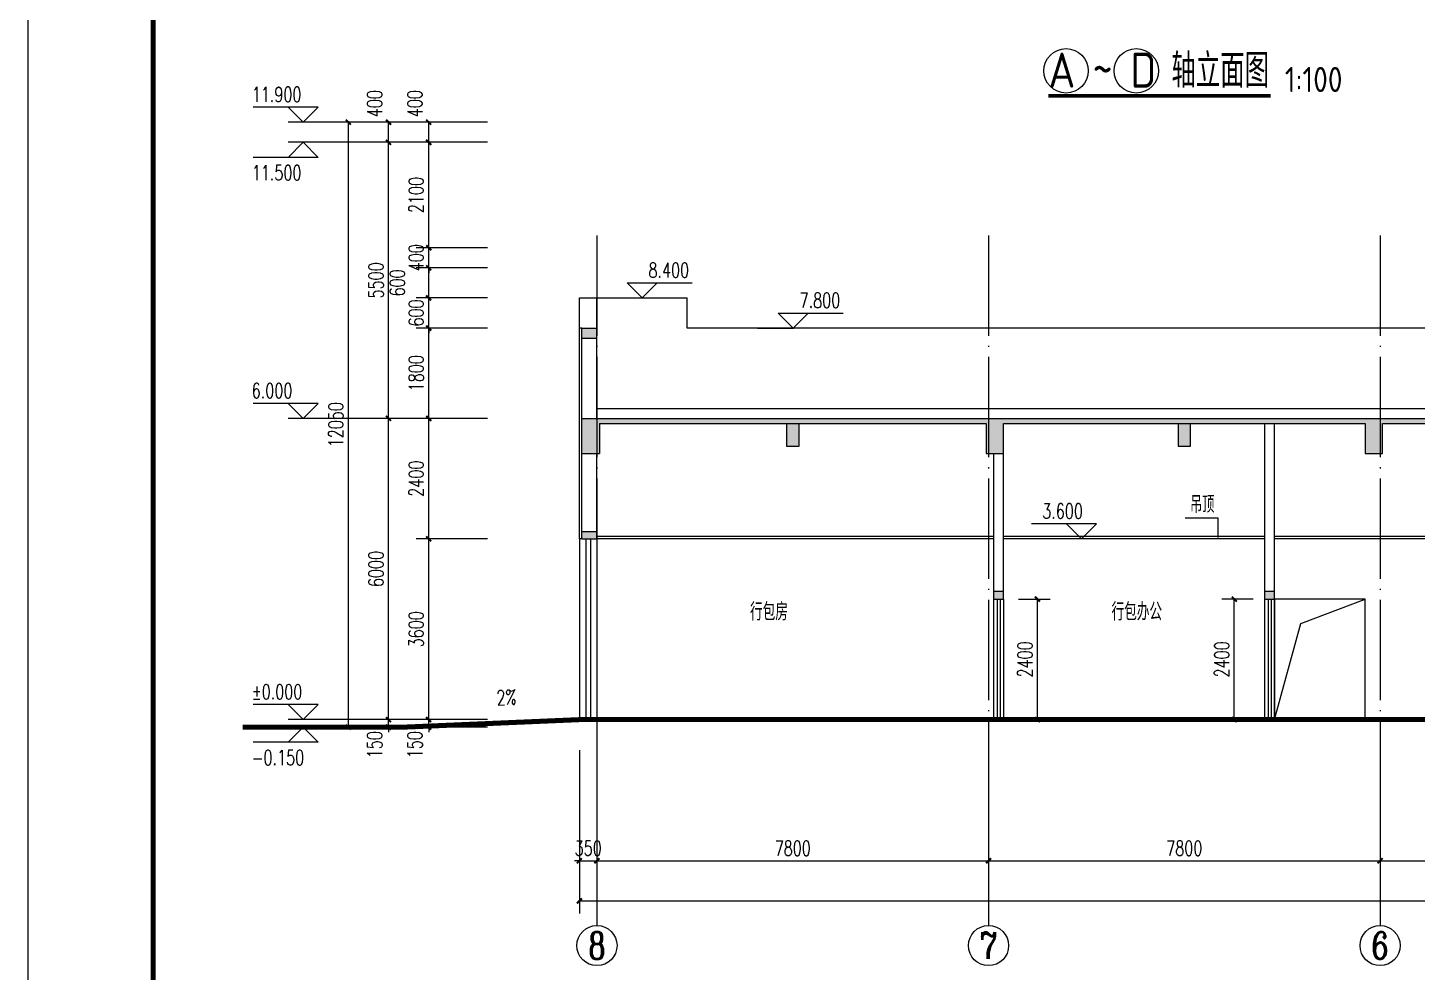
# Model space of a CAD drawing. Extents: x 63793 to 231107, y 20849 to 337643.
# Drawn here: x 131661 to 159339, y 128221 to 147033 of the extents above; entities that cross this region are included whole.
import ezdxf
from ezdxf.enums import TextEntityAlignment as Align

# ---------------------------------------------------------------- set-up
doc = ezdxf.new("R2010")
doc.units = 0
doc.header["$LTSCALE"] = 1000
doc.header["$MEASUREMENT"] = 0
doc.linetypes.add('DASH', pattern=[0.35, 0.25, -0.1])
doc.linetypes.add('DOTE', pattern=[2.42, 2, -0.2, 0.02, -0.2])
for name, color, linetype in [('AXIS', 3, 'Continuous'), ('AXIS_TEXT', 7, 'Continuous'), ('DIM_ELEV', 3, 'Continuous'), ('DIM_LEAD', 3, 'Continuous'), ('DIM_SYMB', 3, 'Continuous'), ('DOTE', 1, 'DOTE'), ('PUB_DIM', 3, 'Continuous'), ('PUB_TEXT', 7, 'Continuous'), ('PUB_TITLE', 4, 'Continuous'), ('SURFACE', 6, 'Continuous'), ('WALL', 2, 'Continuous'), ('填充', 8, 'Continuous'), ('新块$0$WINDOW', 4, 'Continuous'), ('网格', 144, 'Continuous')]:
    doc.layers.add(name, color=color, linetype=linetype)
doc.styles.add('_TCH_AXIS', font='COMPLEX', dxfattribs={"bigfont": 'GBCBIG'})
doc.styles.add('_TCH_DIM', font='SIMPLEX', dxfattribs={"bigfont": 'GBCBIG'})
doc.styles.add('_TCH_DIM_T3', font='SIMPLEX', dxfattribs={"width": 0.705882, "bigfont": 'GBCBIG'})
doc.styles.get("Standard").update_dxf_attribs({"font": 'gbenor.shx', "bigfont": 'gbcbig.shx'})
doc.dimstyles.new('_TCH_ARCH&&100', dxfattribs={"dimtxt": 297.5, "dimasz": 100, "dimexe": 250, "dimexo": 300, "dimgap": 100, "dimtad": 1, "dimdec": 0, "dimzin": 0, "dimdsep": 46, "dimtxsty": '_TCH_DIM_T3', "dimblk": 'ARCHTICK', "dimcen": 0.09, "dimclrt": 7, "dimazin": 2, "dimtfac": 1, "dimtdec": 0, "dimtix": 1, "dimtmove": 2, "dimatfit": 3, "dimfxl": 0, "dimtolj": 1, "dimtzin": 0, "dimarcsym": 0})

# ---------------------------------------------------------------- blocks, each defined once
blk = doc.blocks.new('_ArchTick')
at = {"color": 0, "linetype": 'ByBlock', "const_width": 0.4}
blk.add_lwpolyline([(-0.5, -0.5), (0.5, 0.5)], dxfattribs=at)
blk = doc.blocks.new('*D294')
at = {"layer": 'Defpoints', "color": 0, "transparency": 16777216}
for p in [(155695, 135652), (156370, 135652), (156370, 133252)]:
    blk.add_point(p, dxfattribs=at)
at = {"layer": 'PUB_DIM', "color": 0, "lineweight": -2, "transparency": 16777216}
for p, q in [((156070, 135652), (155445, 135652)), ((155695, 133252), (155695, 135652)), ((156070, 133252), (155445, 133252))]:
    blk.add_line(p, q, dxfattribs=at)
at = {"layer": 'PUB_DIM', "color": 0, "lineweight": -2, "transparency": 16777216, "xscale": 100, "yscale": 100, "zscale": 100}
for p, rotation in [((155695, 135652), 90), ((155695, 133252), 270)]:
    blk.add_blockref('_ArchTick', p, dxfattribs=dict(at, rotation=rotation))
at = {"layer": 'PUB_DIM', "color": 7, "transparency": 16777216, "insert": (155446, 134452), "char_height": 297.5, "attachment_point": 5, "rotation": 90, "style": '_TCH_DIM_T3'}
blk.add_mtext('\\A1;2400', dxfattribs=at)
blk = doc.blocks.new('*D295')
at = {"layer": 'Defpoints', "color": 0, "transparency": 16777216}
for p in [(151099, 135652), (151774, 135652), (151099, 133252)]:
    blk.add_point(p, dxfattribs=at)
at = {"layer": 'PUB_DIM', "color": 0, "lineweight": -2, "transparency": 16777216}
for p, q in [((151399, 135652), (152024, 135652)), ((151774, 133252), (151774, 135652)), ((151399, 133252), (152024, 133252))]:
    blk.add_line(p, q, dxfattribs=at)
at = {"layer": 'PUB_DIM', "color": 0, "lineweight": -2, "transparency": 16777216, "xscale": 100, "yscale": 100, "zscale": 100}
for p, rotation in [((151774, 135652), 90), ((151774, 133252), 270)]:
    blk.add_blockref('_ArchTick', p, dxfattribs=dict(at, rotation=rotation))
at = {"layer": 'PUB_DIM', "color": 7, "transparency": 16777216, "insert": (151526, 134452), "char_height": 297.5, "attachment_point": 5, "rotation": 90, "style": '_TCH_DIM_T3'}
blk.add_mtext('\\A1;2400', dxfattribs=at)
blk = doc.blocks.new('*D921')
at = {"layer": 'Defpoints', "color": 0, "transparency": 16777216}
for p in [(139647, 133252), (141118, 133252), (141118, 133102)]:
    blk.add_point(p, dxfattribs=at)
at = {"layer": 'PUB_DIM', "color": 0, "lineweight": -2, "transparency": 16777216}
for p, q in [((140818, 133252), (139397, 133252)), ((139647, 133252), (139647, 133352)), ((139647, 133102), (139647, 133252)), ((140818, 133102), (139397, 133102)), ((139647, 133102), (139647, 133002))]:
    blk.add_line(p, q, dxfattribs=at)
at = {"layer": 'PUB_DIM', "color": 0, "lineweight": -2, "transparency": 16777216, "xscale": 100, "yscale": 100, "zscale": 100}
for p, rotation in [((139647, 133252), 270), ((139647, 133102), 90)]:
    blk.add_blockref('_ArchTick', p, dxfattribs=dict(at, rotation=rotation))
at = {"layer": 'PUB_DIM', "color": 7, "transparency": 16777216, "insert": (139372, 132752), "char_height": 297.5, "attachment_point": 5, "rotation": 90, "style": '_TCH_DIM_T3'}
blk.add_mtext('\\A1;150', dxfattribs=at)
blk = doc.blocks.new('*D922')
at = {"layer": 'Defpoints', "color": 0, "transparency": 16777216}
for p in [(139647, 136852), (141118, 136852), (141118, 133252)]:
    blk.add_point(p, dxfattribs=at)
at = {"layer": 'PUB_DIM', "color": 0, "lineweight": -2, "transparency": 16777216}
for p, q in [((140818, 136852), (139397, 136852)), ((139647, 133252), (139647, 136852)), ((140818, 133252), (139397, 133252))]:
    blk.add_line(p, q, dxfattribs=at)
at = {"layer": 'PUB_DIM', "color": 0, "lineweight": -2, "transparency": 16777216, "xscale": 100, "yscale": 100, "zscale": 100}
for p, rotation in [((139647, 136852), 90), ((139647, 133252), 270)]:
    blk.add_blockref('_ArchTick', p, dxfattribs=dict(at, rotation=rotation))
at = {"layer": 'PUB_DIM', "color": 7, "transparency": 16777216, "insert": (139398, 135052), "char_height": 297.5, "attachment_point": 5, "rotation": 90, "style": '_TCH_DIM_T3'}
blk.add_mtext('\\A1;3600', dxfattribs=at)
blk = doc.blocks.new('*D923')
at = {"layer": 'Defpoints', "color": 0, "transparency": 16777216}
for p in [(139647, 139252), (141118, 139252), (141118, 136852)]:
    blk.add_point(p, dxfattribs=at)
at = {"layer": 'PUB_DIM', "color": 0, "lineweight": -2, "transparency": 16777216}
for p, q in [((140818, 139252), (139397, 139252)), ((139647, 136852), (139647, 139252)), ((140818, 136852), (139397, 136852))]:
    blk.add_line(p, q, dxfattribs=at)
at = {"layer": 'PUB_DIM', "color": 0, "lineweight": -2, "transparency": 16777216, "xscale": 100, "yscale": 100, "zscale": 100}
for p, rotation in [((139647, 139252), 90), ((139647, 136852), 270)]:
    blk.add_blockref('_ArchTick', p, dxfattribs=dict(at, rotation=rotation))
at = {"layer": 'PUB_DIM', "color": 7, "transparency": 16777216, "insert": (139398, 138052), "char_height": 297.5, "attachment_point": 5, "rotation": 90, "style": '_TCH_DIM_T3'}
blk.add_mtext('\\A1;2400', dxfattribs=at)
blk = doc.blocks.new('*D924')
at = {"layer": 'Defpoints', "color": 0, "transparency": 16777216}
for p in [(139647, 141052), (141118, 141052), (141118, 139252)]:
    blk.add_point(p, dxfattribs=at)
at = {"layer": 'PUB_DIM', "color": 0, "lineweight": -2, "transparency": 16777216}
for p, q in [((140818, 141052), (139397, 141052)), ((139647, 139252), (139647, 141052)), ((140818, 139252), (139397, 139252))]:
    blk.add_line(p, q, dxfattribs=at)
at = {"layer": 'PUB_DIM', "color": 0, "lineweight": -2, "transparency": 16777216, "xscale": 100, "yscale": 100, "zscale": 100}
for p, rotation in [((139647, 141052), 90), ((139647, 139252), 270)]:
    blk.add_blockref('_ArchTick', p, dxfattribs=dict(at, rotation=rotation))
at = {"layer": 'PUB_DIM', "color": 7, "transparency": 16777216, "insert": (139398, 140152), "char_height": 297.5, "attachment_point": 5, "rotation": 90, "style": '_TCH_DIM_T3'}
blk.add_mtext('\\A1;1800', dxfattribs=at)
blk = doc.blocks.new('*D925')
at = {"layer": 'Defpoints', "color": 0, "transparency": 16777216}
for p in [(139647, 141652), (141118, 141652), (141118, 141052)]:
    blk.add_point(p, dxfattribs=at)
at = {"layer": 'PUB_DIM', "color": 0, "lineweight": -2, "transparency": 16777216}
for p, q in [((139647, 141652), (139647, 141752)), ((140818, 141652), (139397, 141652)), ((139647, 141052), (139647, 141652)), ((140818, 141052), (139397, 141052)), ((139647, 141052), (139647, 140952))]:
    blk.add_line(p, q, dxfattribs=at)
at = {"layer": 'PUB_DIM', "color": 0, "lineweight": -2, "transparency": 16777216, "xscale": 100, "yscale": 100, "zscale": 100}
for p, rotation in [((139647, 141652), 270), ((139647, 141052), 90)]:
    blk.add_blockref('_ArchTick', p, dxfattribs=dict(at, rotation=rotation))
at = {"layer": 'PUB_DIM', "color": 7, "transparency": 16777216, "insert": (139398, 141352), "char_height": 297.5, "attachment_point": 5, "rotation": 90, "style": '_TCH_DIM_T3'}
blk.add_mtext('\\A1;600', dxfattribs=at)
blk = doc.blocks.new('*D926')
at = {"layer": 'Defpoints', "color": 0, "transparency": 16777216}
for p in [(139647, 142252), (141118, 142252), (141118, 141652)]:
    blk.add_point(p, dxfattribs=at)
at = {"layer": 'PUB_DIM', "color": 0, "lineweight": -2, "transparency": 16777216}
for p, q in [((140818, 142252), (139397, 142252)), ((139647, 141652), (139647, 142252)), ((140818, 141652), (139397, 141652))]:
    blk.add_line(p, q, dxfattribs=at)
at = {"layer": 'PUB_DIM', "color": 0, "lineweight": -2, "transparency": 16777216, "xscale": 100, "yscale": 100, "zscale": 100}
for p, rotation in [((139647, 142252), 90), ((139647, 141652), 270)]:
    blk.add_blockref('_ArchTick', p, dxfattribs=dict(at, rotation=rotation))
at = {"layer": 'PUB_DIM', "color": 7, "transparency": 16777216, "insert": (139022, 141952), "char_height": 297.5, "attachment_point": 5, "rotation": 90, "style": '_TCH_DIM_T3'}
blk.add_mtext('\\A1;600', dxfattribs=at)
blk = doc.blocks.new('*D927')
at = {"layer": 'Defpoints', "color": 0, "transparency": 16777216}
for p in [(139647, 142652), (141118, 142652), (141118, 142252)]:
    blk.add_point(p, dxfattribs=at)
at = {"layer": 'PUB_DIM', "color": 0, "lineweight": -2, "transparency": 16777216}
for p, q in [((140818, 142652), (139397, 142652)), ((139647, 142652), (139647, 142752)), ((139647, 142252), (139647, 142652)), ((140818, 142252), (139397, 142252)), ((139647, 142252), (139647, 142152))]:
    blk.add_line(p, q, dxfattribs=at)
at = {"layer": 'PUB_DIM', "color": 0, "lineweight": -2, "transparency": 16777216, "xscale": 100, "yscale": 100, "zscale": 100}
for p, rotation in [((139647, 142652), 270), ((139647, 142252), 90)]:
    blk.add_blockref('_ArchTick', p, dxfattribs=dict(at, rotation=rotation))
at = {"layer": 'PUB_DIM', "color": 7, "transparency": 16777216, "insert": (139398, 142452), "char_height": 297.5, "attachment_point": 5, "rotation": 90, "style": '_TCH_DIM_T3'}
blk.add_mtext('\\A1;400', dxfattribs=at)
blk = doc.blocks.new('*D928')
at = {"layer": 'Defpoints', "color": 0, "transparency": 16777216}
for p in [(139647, 144752), (141118, 144752), (141118, 142652)]:
    blk.add_point(p, dxfattribs=at)
at = {"layer": 'PUB_DIM', "color": 0, "lineweight": -2, "transparency": 16777216}
for p, q in [((140818, 144752), (139397, 144752)), ((139647, 142652), (139647, 144752)), ((140818, 142652), (139397, 142652))]:
    blk.add_line(p, q, dxfattribs=at)
at = {"layer": 'PUB_DIM', "color": 0, "lineweight": -2, "transparency": 16777216, "xscale": 100, "yscale": 100, "zscale": 100}
for p, rotation in [((139647, 144752), 90), ((139647, 142652), 270)]:
    blk.add_blockref('_ArchTick', p, dxfattribs=dict(at, rotation=rotation))
at = {"layer": 'PUB_DIM', "color": 7, "transparency": 16777216, "insert": (139398, 143702), "char_height": 297.5, "attachment_point": 5, "rotation": 90, "style": '_TCH_DIM_T3'}
blk.add_mtext('\\A1;2100', dxfattribs=at)
blk = doc.blocks.new('*D929')
at = {"layer": 'Defpoints', "color": 0, "transparency": 16777216}
for p in [(139647, 145152), (141118, 145152), (141118, 144752)]:
    blk.add_point(p, dxfattribs=at)
at = {"layer": 'PUB_DIM', "color": 0, "lineweight": -2, "transparency": 16777216}
for p, q in [((140818, 145152), (139397, 145152)), ((139647, 144752), (139647, 145152)), ((140818, 144752), (139397, 144752))]:
    blk.add_line(p, q, dxfattribs=at)
at = {"layer": 'PUB_DIM', "color": 0, "lineweight": -2, "transparency": 16777216, "xscale": 100, "yscale": 100, "zscale": 100}
for p, rotation in [((139647, 145152), 90), ((139647, 144752), 270)]:
    blk.add_blockref('_ArchTick', p, dxfattribs=dict(at, rotation=rotation))
at = {"layer": 'PUB_DIM', "color": 7, "transparency": 16777216, "insert": (139372, 145522), "char_height": 297.5, "attachment_point": 5, "rotation": 90, "style": '_TCH_DIM_T3'}
blk.add_mtext('\\A1;400', dxfattribs=at)
blk = doc.blocks.new('*D930')
at = {"layer": 'AXIS', "color": 0, "lineweight": -2, "transparency": 16777216}
for p, q in [((139774, 145152), (137797, 145152)), ((138047, 133102), (138047, 145152)), ((139774, 133102), (137797, 133102))]:
    blk.add_line(p, q, dxfattribs=at)
at = {"layer": 'Defpoints', "color": 0, "transparency": 16777216}
for p in [(138047, 145152), (140074, 145152), (140074, 133102)]:
    blk.add_point(p, dxfattribs=at)
at = {"layer": 'AXIS', "color": 0, "lineweight": -2, "transparency": 16777216, "xscale": 100, "yscale": 100, "zscale": 100}
for p, rotation in [((138047, 145152), 90), ((138047, 133102), 270)]:
    blk.add_blockref('_ArchTick', p, dxfattribs=dict(at, rotation=rotation))
at = {"layer": 'AXIS', "color": 7, "transparency": 16777216, "insert": (137798, 139127), "char_height": 297.5, "attachment_point": 5, "rotation": 90, "style": '_TCH_DIM_T3'}
blk.add_mtext('\\A1;12050', dxfattribs=at)
blk = doc.blocks.new('*D931')
at = {"layer": 'AXIS', "color": 0, "lineweight": -2, "transparency": 16777216}
for p, q in [((139789, 133252), (138597, 133252)), ((138847, 133252), (138847, 133352)), ((138847, 133102), (138847, 133252)), ((139789, 133102), (138597, 133102)), ((138847, 133102), (138847, 133002))]:
    blk.add_line(p, q, dxfattribs=at)
at = {"layer": 'Defpoints', "color": 0, "transparency": 16777216}
for p in [(138847, 133252), (140089, 133252), (140089, 133102)]:
    blk.add_point(p, dxfattribs=at)
at = {"layer": 'AXIS', "color": 0, "lineweight": -2, "transparency": 16777216, "xscale": 100, "yscale": 100, "zscale": 100}
for p, rotation in [((138847, 133252), 270), ((138847, 133102), 90)]:
    blk.add_blockref('_ArchTick', p, dxfattribs=dict(at, rotation=rotation))
at = {"layer": 'AXIS', "color": 7, "transparency": 16777216, "insert": (138572, 132752), "char_height": 297.5, "attachment_point": 5, "rotation": 90, "style": '_TCH_DIM_T3'}
blk.add_mtext('\\A1;150', dxfattribs=at)
blk = doc.blocks.new('*D932')
at = {"layer": 'AXIS', "color": 0, "lineweight": -2, "transparency": 16777216}
for p, q in [((139789, 139252), (138597, 139252)), ((138847, 133252), (138847, 139252)), ((139789, 133252), (138597, 133252))]:
    blk.add_line(p, q, dxfattribs=at)
at = {"layer": 'Defpoints', "color": 0, "transparency": 16777216}
for p in [(138847, 139252), (140089, 139252), (140089, 133252)]:
    blk.add_point(p, dxfattribs=at)
at = {"layer": 'AXIS', "color": 0, "lineweight": -2, "transparency": 16777216, "xscale": 100, "yscale": 100, "zscale": 100}
for p, rotation in [((138847, 139252), 90), ((138847, 133252), 270)]:
    blk.add_blockref('_ArchTick', p, dxfattribs=dict(at, rotation=rotation))
at = {"layer": 'AXIS', "color": 7, "transparency": 16777216, "insert": (138598, 136252), "char_height": 297.5, "attachment_point": 5, "rotation": 90, "style": '_TCH_DIM_T3'}
blk.add_mtext('\\A1;6000', dxfattribs=at)
blk = doc.blocks.new('*D933')
at = {"layer": 'AXIS', "color": 0, "lineweight": -2, "transparency": 16777216}
for p, q in [((139789, 144752), (138597, 144752)), ((138847, 139252), (138847, 144752)), ((139789, 139252), (138597, 139252))]:
    blk.add_line(p, q, dxfattribs=at)
at = {"layer": 'Defpoints', "color": 0, "transparency": 16777216}
for p in [(138847, 144752), (140089, 144752), (140089, 139252)]:
    blk.add_point(p, dxfattribs=at)
at = {"layer": 'AXIS', "color": 0, "lineweight": -2, "transparency": 16777216, "xscale": 100, "yscale": 100, "zscale": 100}
for p, rotation in [((138847, 144752), 90), ((138847, 139252), 270)]:
    blk.add_blockref('_ArchTick', p, dxfattribs=dict(at, rotation=rotation))
at = {"layer": 'AXIS', "color": 7, "transparency": 16777216, "insert": (138598, 142002), "char_height": 297.5, "attachment_point": 5, "rotation": 90, "style": '_TCH_DIM_T3'}
blk.add_mtext('\\A1;5500', dxfattribs=at)
blk = doc.blocks.new('*D934')
at = {"layer": 'AXIS', "color": 0, "lineweight": -2, "transparency": 16777216}
for p, q in [((139789, 145152), (138597, 145152)), ((138847, 144752), (138847, 145152)), ((139789, 144752), (138597, 144752))]:
    blk.add_line(p, q, dxfattribs=at)
at = {"layer": 'Defpoints', "color": 0, "transparency": 16777216}
for p in [(138847, 145152), (140089, 145152), (140089, 144752)]:
    blk.add_point(p, dxfattribs=at)
at = {"layer": 'AXIS', "color": 0, "lineweight": -2, "transparency": 16777216, "xscale": 100, "yscale": 100, "zscale": 100}
for p, rotation in [((138847, 145152), 90), ((138847, 144752), 270)]:
    blk.add_blockref('_ArchTick', p, dxfattribs=dict(at, rotation=rotation))
at = {"layer": 'AXIS', "color": 7, "transparency": 16777216, "insert": (138572, 145522), "char_height": 297.5, "attachment_point": 5, "rotation": 90, "style": '_TCH_DIM_T3'}
blk.add_mtext('\\A1;400', dxfattribs=at)
blk = doc.blocks.new('*D940')
at = {"layer": 'AXIS', "color": 0, "lineweight": -2, "transparency": 16777216}
for p, q in [((158599, 132641), (158599, 130191)), ((166399, 132641), (166399, 130191)), ((158599, 130441), (166399, 130441))]:
    blk.add_line(p, q, dxfattribs=at)
at = {"layer": 'Defpoints', "color": 0, "transparency": 16777216}
for p in [(158599, 132941), (166399, 132941), (166399, 130441)]:
    blk.add_point(p, dxfattribs=at)
at = {"layer": 'AXIS', "color": 0, "lineweight": -2, "transparency": 16777216, "xscale": 100, "yscale": 100, "zscale": 100, "rotation": 180}
blk.add_blockref('_ArchTick', (158599, 130441), dxfattribs=at)
at = {"layer": 'AXIS', "color": 0, "lineweight": -2, "transparency": 16777216, "xscale": 100, "yscale": 100, "zscale": 100}
blk.add_blockref('_ArchTick', (166399, 130441), dxfattribs=at)
at = {"layer": 'AXIS', "color": 7, "transparency": 16777216, "insert": (162499, 130690), "char_height": 297.5, "attachment_point": 5, "style": '_TCH_DIM_T3'}
blk.add_mtext('\\A1;7800', dxfattribs=at)
blk = doc.blocks.new('*D941')
at = {"layer": 'AXIS', "color": 0, "lineweight": -2, "transparency": 16777216}
for p, q in [((150799, 132641), (150799, 130191)), ((158599, 132641), (158599, 130191)), ((150799, 130441), (158599, 130441))]:
    blk.add_line(p, q, dxfattribs=at)
at = {"layer": 'Defpoints', "color": 0, "transparency": 16777216}
for p in [(150799, 132941), (158599, 132941), (158599, 130441)]:
    blk.add_point(p, dxfattribs=at)
at = {"layer": 'AXIS', "color": 0, "lineweight": -2, "transparency": 16777216, "xscale": 100, "yscale": 100, "zscale": 100, "rotation": 180}
blk.add_blockref('_ArchTick', (150799, 130441), dxfattribs=at)
at = {"layer": 'AXIS', "color": 0, "lineweight": -2, "transparency": 16777216, "xscale": 100, "yscale": 100, "zscale": 100}
blk.add_blockref('_ArchTick', (158599, 130441), dxfattribs=at)
at = {"layer": 'AXIS', "color": 7, "transparency": 16777216, "insert": (154699, 130690), "char_height": 297.5, "attachment_point": 5, "style": '_TCH_DIM_T3'}
blk.add_mtext('\\A1;7800', dxfattribs=at)
blk = doc.blocks.new('*D942')
at = {"layer": 'AXIS', "color": 0, "lineweight": -2, "transparency": 16777216}
for p, q in [((142999, 132641), (142999, 130191)), ((150799, 132641), (150799, 130191)), ((142999, 130441), (150799, 130441))]:
    blk.add_line(p, q, dxfattribs=at)
at = {"layer": 'Defpoints', "color": 0, "transparency": 16777216}
for p in [(142999, 132941), (150799, 132941), (150799, 130441)]:
    blk.add_point(p, dxfattribs=at)
at = {"layer": 'AXIS', "color": 0, "lineweight": -2, "transparency": 16777216, "xscale": 100, "yscale": 100, "zscale": 100, "rotation": 180}
blk.add_blockref('_ArchTick', (142999, 130441), dxfattribs=at)
at = {"layer": 'AXIS', "color": 0, "lineweight": -2, "transparency": 16777216, "xscale": 100, "yscale": 100, "zscale": 100}
blk.add_blockref('_ArchTick', (150799, 130441), dxfattribs=at)
at = {"layer": 'AXIS', "color": 7, "transparency": 16777216, "insert": (146899, 130690), "char_height": 297.5, "attachment_point": 5, "style": '_TCH_DIM_T3'}
blk.add_mtext('\\A1;7800', dxfattribs=at)
blk = doc.blocks.new('*D943')
at = {"layer": 'AXIS', "color": 0, "lineweight": -2, "transparency": 16777216}
for p, q in [((142649, 132641), (142649, 130191)), ((142999, 132641), (142999, 130191)), ((142649, 130441), (142549, 130441)), ((142649, 130441), (142999, 130441)), ((142999, 130441), (143099, 130441))]:
    blk.add_line(p, q, dxfattribs=at)
at = {"layer": 'Defpoints', "color": 0, "transparency": 16777216}
for p in [(142649, 132941), (142999, 132941), (142999, 130441)]:
    blk.add_point(p, dxfattribs=at)
at = {"layer": 'AXIS', "color": 0, "lineweight": -2, "transparency": 16777216, "xscale": 100, "yscale": 100, "zscale": 100}
blk.add_blockref('_ArchTick', (142649, 130441), dxfattribs=at)
at = {"layer": 'AXIS', "color": 0, "lineweight": -2, "transparency": 16777216, "xscale": 100, "yscale": 100, "zscale": 100, "rotation": 180}
blk.add_blockref('_ArchTick', (142999, 130441), dxfattribs=at)
at = {"layer": 'AXIS', "color": 7, "transparency": 16777216, "insert": (142824, 130690), "char_height": 297.5, "attachment_point": 5, "style": '_TCH_DIM_T3'}
blk.add_mtext('\\A1;350', dxfattribs=at)
blk = doc.blocks.new('*D944')
at = {"layer": 'AXIS', "color": 0, "lineweight": -2, "transparency": 16777216}
for p, q in [((142649, 132641), (142649, 129391)), ((204549, 132641), (204549, 129391)), ((142649, 129641), (204549, 129641))]:
    blk.add_line(p, q, dxfattribs=at)
at = {"layer": 'Defpoints', "color": 0, "transparency": 16777216}
for p in [(142649, 132941), (204549, 132941), (204549, 129641)]:
    blk.add_point(p, dxfattribs=at)
at = {"layer": 'AXIS', "color": 0, "lineweight": -2, "transparency": 16777216, "xscale": 100, "yscale": 100, "zscale": 100, "rotation": 180}
blk.add_blockref('_ArchTick', (142649, 129641), dxfattribs=at)
at = {"layer": 'AXIS', "color": 0, "lineweight": -2, "transparency": 16777216, "xscale": 100, "yscale": 100, "zscale": 100}
blk.add_blockref('_ArchTick', (204549, 129641), dxfattribs=at)
at = {"layer": 'AXIS', "color": 7, "transparency": 16777216, "insert": (173599, 129890), "char_height": 297.5, "attachment_point": 5, "style": '_TCH_DIM_T3'}
blk.add_mtext('\\A1;61900', dxfattribs=at)

msp = doc.modelspace()

# ---------------------------------------------------------------- hatches: boundary and pattern name
at = {"layer": '填充'}
h = msp.add_hatch(color=256, dxfattribs=at)
h.paths.add_polyline_path([(156499.3, 135801.8), (156299.3, 135801.8), (156299.3, 135651.8), (156499.3, 135651.8)])
h.paths.add_polyline_path([(151099.3, 135801.8), (150899.3, 135801.8), (150899.3, 135651.8), (151099.3, 135651.8)])
h.paths.add_polyline_path([(154824.3, 139151.8), (154574.3, 139151.8), (154574.3, 138701.8), (154824.3, 138701.8)], flags=16)
h.paths.add_polyline_path([(147024.3, 139151.8), (146774.3, 139151.8), (146774.3, 138701.8), (147024.3, 138701.8)], flags=16)
h.paths.add_polyline_path([(143049.3, 139151.8), (142999.3, 139151.8), (142999.3, 138551.8), (143049.3, 138551.8)], flags=16)
h.paths.add_polyline_path([(151099.3, 139151.8), (150799.3, 139151.8), (150799.3, 138551.8), (151099.3, 138551.8)], flags=16)
h.paths.add_polyline_path([(150799.3, 139151.8), (150749.3, 139151.8), (150749.3, 138551.8), (150799.3, 138551.8)], flags=16)
h.paths.add_polyline_path([(158599.3, 139151.8), (158299.3, 139151.8), (158299.3, 138551.8), (158599.3, 138551.8)], flags=16)
h.paths.add_polyline_path([(158649.3, 139151.8), (158599.3, 139151.8), (158599.3, 138551.8), (158649.3, 138551.8)], flags=16)
h.paths.add_polyline_path([(166399.3, 139151.8), (166349.3, 139151.8), (166349.3, 138551.8), (166399.3, 138551.8)], flags=16)
h.paths.add_polyline_path([(166699.3, 139151.8), (166399.3, 139151.8), (166399.3, 138551.8), (166699.3, 138551.8)], flags=17)
h.paths.add_polyline_path([(142999.3, 140851.8), (142999.3, 141051.8), (142699.3, 141051.8), (142699.3, 140851.8)])
h.paths.add_polyline_path([(142999.3, 136851.8), (142999.3, 137001.8), (142699.3, 137001.8), (142699.3, 136851.8)])
h.paths.add_polyline_path([(162899.3, 135801.8), (162699.3, 135801.8), (162699.3, 135651.8), (162899.3, 135651.8)])
h.paths.add_polyline_path([(142999.3, 139151.8), (166699.3, 139151.8), (166699.3, 139251.8), (142699.3, 139251.8), (142699.3, 138551.8), (142999.3, 138551.8)])
h.paths.add_polyline_path([(162374.3, 138701.8), (162624.3, 138701.8), (162624.3, 139151.8), (162374.3, 139151.8)], flags=17)

# ---------------------------------------------------------------- linework, layer by layer
for p, q in [((142649.3, 141651.8), (144799.3, 141651.8)), ((144799.3, 141051.8), (144799.3, 141651.8)), ((165599.3, 141051.8), (144799.3, 141051.8)), ((142999.3, 139451.8), (166349.3, 139451.8)), ((156499.3, 133251.8), (156499.3, 135651.8)), ((158299.3, 135651.8), (156499.3, 135651.8)), ((158299.3, 133251.8), (158299.3, 135651.8))]:
    msp.add_line(p, q)
at = {"color": 42}
for p, q in [((150899.3, 136901.8), (142999.3, 136901.8)), ((150899.3, 136851.8), (142999.3, 136851.8)), ((156299.3, 136901.8), (151099.3, 136901.8)), ((156299.3, 136851.8), (151099.3, 136851.8)), ((162699.3, 136901.8), (156499.3, 136901.8)), ((162699.3, 136851.8), (156499.3, 136851.8))]:
    msp.add_line(p, q, dxfattribs=at)
for points in [[(142649.3, 141051.8), (142649.3, 141651.8)], [(142999.3, 141051.8), (142999.3, 141651.8)], [(156499.3, 133251.8), (157023.9, 135166.6), (158299.3, 135651.8)]]:
    msp.add_lwpolyline(points)
at = {"const_width": 100}
for points in [[(142649.3, 133251.8), (139146, 133101.8), (135940.8, 133101.8)], [(218760.1, 133251.8), (142649.3, 133251.8)]]:
    msp.add_lwpolyline(points, dxfattribs=at)
for centre in [(152343.7, 146176.2), (153742.5, 146176.2)]:
    msp.add_circle(centre, 442.5)
at = {"layer": 'AXIS'}
for p, q in [((142999.3, 132941.1), (142999.3, 129151)), ((150799.3, 132941.1), (150799.3, 129151)), ((158599.3, 132941.1), (158599.3, 129151))]:
    msp.add_line(p, q, dxfattribs=at)
for centre in [(142999.3, 128751), (150799.3, 128751), (158599.3, 128751)]:
    msp.add_circle(centre, 400, dxfattribs=at)
at = {"layer": 'DIM_ELEV'}
for p, q in [((137448.4, 145451.8), (136152.3, 145451.8)), ((137148.4, 145151.8), (136848.4, 145451.8)), ((137148.4, 145151.8), (137448.4, 145451.8)), ((139146.1, 145151.8), (136848.4, 145151.8)), ((137148.4, 144751.8), (136848.4, 144451.8)), ((139146.1, 144751.8), (136848.4, 144751.8)), ((137148.4, 144751.8), (137448.4, 144451.8)), ((137448.4, 144451.8), (136152.3, 144451.8)), ((143899.3, 141651.8), (143599.3, 141951.8)), ((143599.3, 141951.8), (144895.4, 141951.8)), ((143899.3, 141651.8), (144199.3, 141951.8)), ((143743.9, 141651.8), (144660.2, 141651.8)), ((146909.6, 141051.8), (146609.6, 141351.8)), ((146609.6, 141351.8), (147905.7, 141351.8)), ((146909.6, 141051.8), (147209.6, 141351.8)), ((146199.8, 141051.8), (146916.1, 141051.8)), ((137448.4, 139551.8), (136152.3, 139551.8)), ((137148.4, 139251.8), (136848.4, 139551.8)), ((137148.4, 139251.8), (137448.4, 139551.8)), ((139146.1, 139251.8), (136848.4, 139251.8)), ((152951.4, 137151.8), (151655.3, 137151.8)), ((152651.4, 136851.8), (152351.4, 137151.8)), ((152651.4, 136851.8), (152951.4, 137151.8)), ((137448.4, 133551.8), (136152.3, 133551.8)), ((137148.4, 133251.8), (136848.4, 133551.8)), ((137148.4, 133251.8), (137448.4, 133551.8)), ((139146.1, 133251.8), (136848.4, 133251.8)), ((137148.4, 133101.8), (136848.4, 132801.8)), ((139146.1, 133101.8), (136848.4, 133101.8)), ((137148.4, 133101.8), (137448.4, 132801.8)), ((137448.4, 132801.8), (136152.3, 132801.8))]:
    msp.add_line(p, q, dxfattribs=at)
at = {"layer": 'DIM_LEAD'}
for p, q in [((155373.8, 137265.1), (154713.8, 137265.1)), ((155373.8, 136877.6), (155373.8, 137265.1)), ((155373.8, 137265.1), (155373.8, 137265.1))]:
    msp.add_line(p, q, dxfattribs=at)
at = {"layer": 'DIM_SYMB', "const_width": 70}
msp.add_lwpolyline([(151992.5, 145678), (156421.9, 145678)], dxfattribs=at)
at = {"layer": 'DIM_SYMB'}
msp.add_lwpolyline([(141700.5, 133466.4, 0, 0, 0), (140998.7, 133433.8, 80, 0, 0), (140699, 133419.9, 0, 0, 0)], format="xyseb", dxfattribs=at)
at = {"layer": 'DOTE', "linetype": 'DOTE'}
for p, q in [((142999.3, 142897.7), (142999.3, 131280.6)), ((150799.3, 142897.7), (150799.3, 131280.6)), ((158599.3, 142897.7), (158599.3, 131280.6))]:
    msp.add_line(p, q, dxfattribs=at)
at = {"layer": 'PUB_TITLE'}
msp.add_lwpolyline([(131661.1, 124242.4), (220861.1, 124242.4), (220861.1, 166242.4), (131661.1, 166242.4)], close=True, dxfattribs=at)
at = {"layer": 'PUB_TITLE', "const_width": 100}
msp.add_lwpolyline([(134161.1, 125242.4), (219861.1, 125242.4), (219861.1, 165242.4), (134161.1, 165242.4)], close=True, dxfattribs=at)
at = {"layer": 'SURFACE'}
for p, q in [((142649.3, 136851.8), (142649.3, 141051.8)), ((142699.3, 141051.8), (142649.3, 141051.8)), ((142699.3, 136851.8), (142649.3, 136851.8))]:
    msp.add_line(p, q, dxfattribs=at)
at = {"layer": 'WALL'}
for p, q in [((142699.3, 136851.8), (142699.3, 141051.8)), ((142699.3, 141051.8), (142999.3, 141051.8)), ((142999.3, 139251.8), (142999.3, 141051.8)), ((142699.3, 140851.8), (142999.3, 140851.8)), ((142699.3, 139251.8), (166699.3, 139251.8)), ((143049.3, 139151.8), (150749.3, 139151.8)), ((143049.3, 139151.8), (143049.3, 138551.8)), ((151099.3, 139151.8), (158299.3, 139151.8)), ((158649.3, 139151.8), (162374.3, 139151.8)), ((142699.3, 138551.8), (143049.3, 138551.8)), ((142999.3, 136851.8), (142999.3, 138551.8)), ((142699.3, 137001.8), (142999.3, 137001.8)), ((142699.3, 136851.8), (142999.3, 136851.8)), ((151099.3, 135801.8), (150899.3, 135801.8)), ((156499.3, 135801.8), (156299.3, 135801.8))]:
    msp.add_line(p, q, dxfattribs=at)
for points in [[(146774.3, 139151.8), (146774.3, 138701.8), (147024.3, 138701.8), (147024.3, 139151.8)], [(150749.3, 139151.8), (150749.3, 138551.8), (151099.3, 138551.8), (151099.3, 139151.8)], [(150749.3, 139151.8), (150749.3, 138551.8), (151099.3, 138551.8), (151099.3, 139151.8)], [(154574.3, 139151.8), (154574.3, 138701.8), (154824.3, 138701.8), (154824.3, 139151.8)], [(156299.3, 139151.8), (156299.3, 135651.8), (156499.3, 135651.8), (156499.3, 139151.8)], [(158299.3, 139151.8), (158299.3, 138551.8), (158649.3, 138551.8), (158649.3, 139151.8)], [(150899.3, 138551.8), (150899.3, 135651.8), (151099.3, 135651.8), (151099.3, 138551.8)]]:
    msp.add_lwpolyline(points, dxfattribs=at)
at = {"layer": '新块$0$WINDOW'}
for p, q in [((142649.3, 136851.8), (142649.3, 133251.8)), ((142779.3, 136851.8), (142779.3, 133251.8)), ((142869.3, 136851.8), (142869.3, 133251.8)), ((142999.3, 136851.8), (142999.3, 133251.8)), ((150899.3, 135651.8), (150899.3, 133251.8)), ((150969.3, 135651.8), (150969.3, 133251.8)), ((151029.3, 135651.8), (151029.3, 133251.8)), ((151099.3, 135651.8), (151099.3, 133251.8)), ((156299.3, 135651.8), (156299.3, 133251.8)), ((156369.3, 135651.8), (156369.3, 133251.8)), ((156429.3, 135651.8), (156429.3, 133251.8)), ((156499.3, 135651.8), (156499.3, 133251.8))]:
    msp.add_line(p, q, dxfattribs=at)
at = {"layer": '网格'}
msp.add_line((142649.3, 133251.8), (204999.3, 133251.8), dxfattribs=at)

# ---------------------------------------------------------------- texts
at = {"linetype": 'DASH', "char_height": 350, "width": 1776.101, "attachment_point": 1}
for s, insert in [('行包房', (146048, 135577.4)), ('行包办公', (153248.7, 135577.4))]:
    msp.add_mtext(s, dxfattribs=dict(at, insert=insert))
at = {"layer": 'AXIS_TEXT', "style": '_TCH_AXIS'}
for s, p, p2 in [('8', (142821.8, 128484.8), (143176.8, 128484.8)), ('7', (150621.8, 128484.8), (150976.8, 128484.8)), ('6', (158421.8, 128484.8), (158776.8, 128484.8))]:
    msp.add_text(s, height=532.5, dxfattribs=at).set_placement(p, p2, align=Align.FIT)
at = {"layer": 'PUB_TEXT'}
for s, height, p in [('A', 700, (151992.5, 145840.3)), ('D', 700, (153625.9, 145840.3)), ('轴立面图', 675.18, (154442.5, 145840.3)), ('~', 700, (152867.5, 145840.3)), ('1:100', 500, (156701.9, 145753.1))]:
    msp.add_text(s, height=height, dxfattribs=at).set_placement(p)
at = {"layer": 'PUB_TEXT', "style": '_TCH_DIM', "width": 0.705882}
for s, p in [('11.900', (136122.3, 145556.8)), ('11.500', (136122.3, 143996.8)), ('8.400', (144025.4, 142056.8)), ('7.800', (147035.7, 141456.8)), ('6.000', (136122.3, 139656.8)), ('3.600', (151869.5, 137256.8)), ('%%P0.000', (136122.3, 133656.8)), ('-0.150', (136122.3, 132346.8))]:
    msp.add_text(s, height=297.5, dxfattribs=at).set_placement(p)
at = {"layer": 'PUB_TEXT', "style": '_TCH_DIM'}
msp.add_text('吊顶', height=337.59, dxfattribs=at).set_placement((154813.9, 137370.1))
at = {"layer": 'PUB_TEXT', "style": '_TCH_DIM', "width": 0.705882}
msp.add_text('2%%%', height=297.5, rotation=2.65746, dxfattribs=at).set_placement((141005.1, 133539.2))

# ---------------------------------------------------------------- dimensions: what is measured, and where the dimension line sits
at = {"layer": 'AXIS'}
for base, p1, p2, text, picture, middle in [((138846.9, 145151.8), (140088.9, 144751.8), (140088.9, 145151.8), '400', '*D934', (138571.9, 145521.8)), ((138846.9, 133251.8), (140088.9, 133101.8), (140088.9, 133251.8), '150', '*D931', (138571.9, 132751.8))]:
    dim = msp.add_linear_dim(base=base, p1=p1, p2=p2, angle=90, text=text, dimstyle='_TCH_ARCH&&100', dxfattribs=at)
    dim.commit()
    dim.dimension.update_dxf_attribs({"geometry": picture, "text_midpoint": middle, "dimtype": 129})
for p1, p2, distance, text, picture, middle in [((140073.7, 133101.8), (140073.7, 145151.8), 2026.8, '12050', '*D930', (137798.2, 139126.8)), ((140088.9, 139251.8), (140088.9, 144751.8), 1242, '5500', '*D933', (138598.2, 142001.8)), ((140088.9, 133251.8), (140088.9, 139251.8), 1242, '6000', '*D932', (138598.2, 136251.8)), ((142649.3, 132941.1), (142999.3, 132941.1), -2500, '350', '*D943', (142824.3, 130689.9)), ((142649.3, 132941.1), (204549.3, 132941.1), -3300, '61900', '*D944', (173599.3, 129889.9)), ((142999.3, 132941.1), (150799.3, 132941.1), -2500, '7800', '*D942', (146899.3, 130689.9)), ((150799.3, 132941.1), (158599.3, 132941.1), -2500, '7800', '*D941', (154699.3, 130689.9)), ((158599.3, 132941.1), (166399.3, 132941.1), -2500, '7800', '*D940', (162499.3, 130689.9))]:
    dim = msp.add_aligned_dim(p1=p1, p2=p2, distance=distance, text=text, dimstyle='_TCH_ARCH&&100', dxfattribs=at)
    dim.commit()
    dim.dimension.update_dxf_attribs({"geometry": picture, "text_midpoint": middle})
at = {"layer": 'PUB_DIM'}
for base, p1, p2, text, picture, middle in [((139646.9, 145151.8), (141118, 144751.8), (141118, 145151.8), '400', '*D929', (139371.9, 145521.8)), ((139646.9, 142251.8), (141118, 141651.8), (141118, 142251.8), '600', '*D926', (139021.9, 141951.8)), ((139646.9, 133251.8), (141118, 133101.8), (141118, 133251.8), '150', '*D921', (139371.9, 132751.8))]:
    dim = msp.add_linear_dim(base=base, p1=p1, p2=p2, angle=90, text=text, dimstyle='_TCH_ARCH&&100', dxfattribs=at)
    dim.commit()
    dim.dimension.update_dxf_attribs({"geometry": picture, "text_midpoint": middle, "dimtype": 129})
for p1, p2, distance, text, picture, middle in [((141118, 142651.8), (141118, 144751.8), 1471.1, '2100', '*D928', (139398.1, 143701.8)), ((141118, 142251.8), (141118, 142651.8), 1471.1, '400', '*D927', (139398.1, 142451.8)), ((141118, 141051.8), (141118, 141651.8), 1471.1, '600', '*D925', (139398.1, 141351.8)), ((141118, 139251.8), (141118, 141051.8), 1471.1, '1800', '*D924', (139398.1, 140151.8)), ((141118, 136851.8), (141118, 139251.8), 1471.1, '2400', '*D923', (139398.1, 138051.8)), ((141118, 133251.8), (141118, 136851.8), 1471.1, '3600', '*D922', (139398.1, 135051.8)), ((151099.3, 133251.8), (151099.3, 135651.8), -675, '2400', '*D295', (151525.5, 134451.8)), ((156369.6, 133251.8), (156369.6, 135651.8), 675, '2400', '*D294', (155445.8, 134451.8))]:
    dim = msp.add_aligned_dim(p1=p1, p2=p2, distance=distance, text=text, dimstyle='_TCH_ARCH&&100', dxfattribs=at)
    dim.commit()
    dim.dimension.update_dxf_attribs({"geometry": picture, "text_midpoint": middle})

doc.saveas('drawing.dxf')
